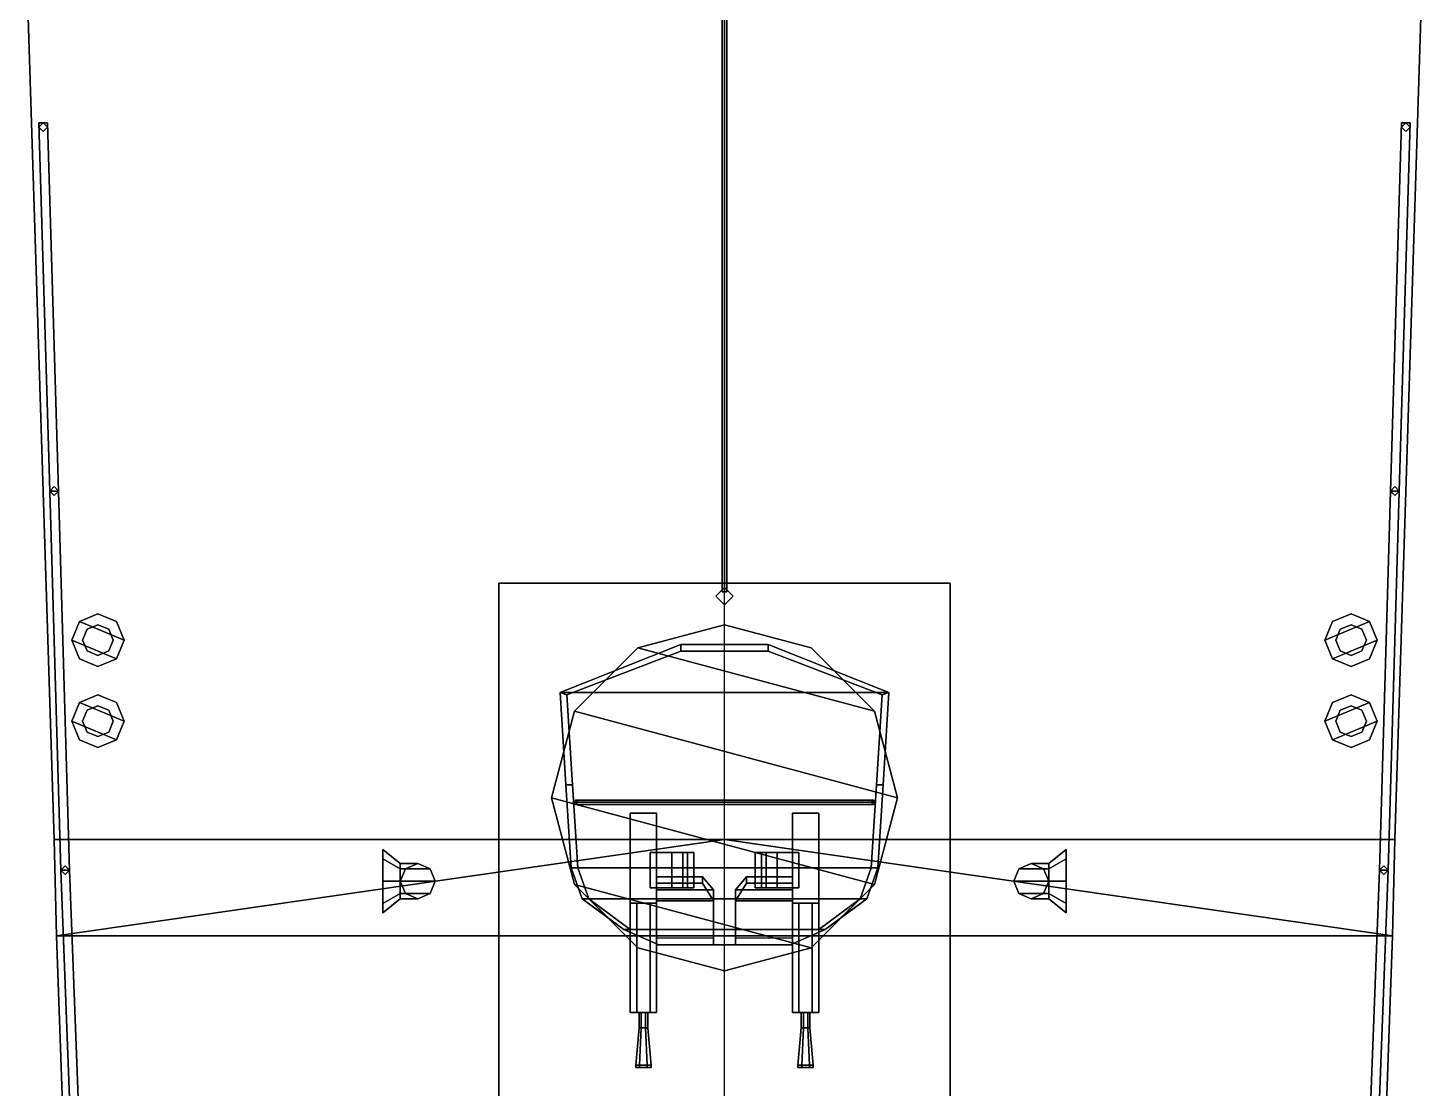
# Model space of a CAD drawing. Header units: millimetres. Extents: x -3.3 to 3.3, y -16.4 to 28.9.
# Drawn here: x -3.18 to 3.18, y -11.84 to -7.01 of the extents above; entities that cross this region are included whole.
import ezdxf

# ---------------------------------------------------------------- set-up
doc = ezdxf.new("R2010")
doc.units = ezdxf.units.MM
for name, color, linetype in [('0_2', 7, 'Continuous'), ('gun', 1, 'Continuous'), ('railings', 6, 'Continuous'), ('superstructure', 3, 'Continuous'), ('turret', 2, 'Continuous')]:
    doc.layers.add(name, color=color, linetype=linetype)

msp = doc.modelspace()

# ---------------------------------------------------------------- linework, layer by layer
for points in [[(0, 1.6, 6.94), (-0.01, 1.6, 6.93), (-0.01, -9.58, 5.18), (0, -9.58, 5.19)], [(-0.01, 1.6, 6.93), (0, 1.6, 6.92), (0, -9.58, 5.17), (-0.01, -9.58, 5.18)], [(0.01, 1.6, 6.93), (0, 1.6, 6.94), (0, -9.58, 5.19), (0.01, -9.58, 5.18)], [(0, 1.6, 6.92), (0.01, 1.6, 6.93), (0.01, -9.58, 5.18), (0, -9.58, 5.17)], [(-3.18, -6.91, 2.29), (-3.06, -10.71, 2.24), (3.06, -10.71, 2.24), (3.18, -6.91, 2.29)], [(3.06, -10.71), (0, -10.71, -1.02), (0, -6.91, -0.97), (3.18, -6.91)], [(3.06, -10.71, 2.24), (3.06, -10.71), (3.18, -6.91), (3.18, -6.91, 2.29)], [(0, -9.56, 3.35), (-0.04, -9.6, 3.35), (-0.04, -9.6, 5.3), (0, -9.56, 5.3)], [(0, -9.56, 5.3), (-0.04, -9.6, 5.3), (0, -9.64, 5.3), (0.04, -9.6, 5.3)], [(-0.04, -9.6, 3.35), (0, -9.64, 3.35), (0, -9.64, 5.3), (-0.04, -9.6, 5.3)], [(0.04, -9.6, 3.35), (0, -9.56, 3.35), (0, -9.56, 5.3), (0.04, -9.6, 5.3)], [(0, -9.64, 3.35), (0.04, -9.6, 3.35), (0.04, -9.6, 5.3), (0, -9.64, 5.3)], [(2.86, -9.68, 2.53), (2.7751, -9.7151, 2.53), (2.74, -9.8, 2.53), (2.9449, -9.7151, 2.53)], [(2.7751, -9.7151, 2.48), (2.74, -9.8, 2.48), (2.74, -9.8, 2.53), (2.7751, -9.7151, 2.53)], [(2.9449, -9.7151, 2.53), (2.74, -9.8, 2.53), (2.7751, -9.8849, 2.53), (2.98, -9.8, 2.53)], [(2.86, -9.68, 2.48), (2.7751, -9.7151, 2.48), (2.7751, -9.7151, 2.53), (2.86, -9.68, 2.53)], [(2.86, -9.73, 2.24), (2.8105, -9.7505, 2.24), (2.8105, -9.7505, 2.48), (2.86, -9.73, 2.48)], [(2.9449, -9.7151, 2.48), (2.86, -9.68, 2.48), (2.86, -9.68, 2.53), (2.9449, -9.7151, 2.53)], [(2.9095, -9.7505, 2.24), (2.86, -9.73, 2.24), (2.86, -9.73, 2.48), (2.9095, -9.7505, 2.48)], [(2.98, -9.8, 2.48), (2.9449, -9.7151, 2.48), (2.9449, -9.7151, 2.53), (2.98, -9.8, 2.53)], [(2.8105, -9.7505, 2.24), (2.79, -9.8, 2.24), (2.79, -9.8, 2.48), (2.8105, -9.7505, 2.48)], [(2.93, -9.8, 2.24), (2.9095, -9.7505, 2.24), (2.9095, -9.7505, 2.48), (2.93, -9.8, 2.48)], [(2.74, -9.8, 2.48), (2.7751, -9.8849, 2.48), (2.7751, -9.8849, 2.53), (2.74, -9.8, 2.53)], [(2.98, -9.8, 2.53), (2.7751, -9.8849, 2.53), (2.86, -9.92, 2.53), (2.9449, -9.8849, 2.53)], [(2.79, -9.8, 2.24), (2.8105, -9.8495, 2.24), (2.8105, -9.8495, 2.48), (2.79, -9.8, 2.48)], [(2.8105, -9.8495, 2.24), (2.86, -9.87, 2.24), (2.86, -9.87, 2.48), (2.8105, -9.8495, 2.48)], [(2.86, -9.87, 2.24), (2.9095, -9.8495, 2.24), (2.9095, -9.8495, 2.48), (2.86, -9.87, 2.48)], [(2.9095, -9.8495, 2.24), (2.93, -9.8, 2.24), (2.93, -9.8, 2.48), (2.9095, -9.8495, 2.48)], [(2.9449, -9.8849, 2.48), (2.98, -9.8, 2.48), (2.98, -9.8, 2.53), (2.9449, -9.8849, 2.53)], [(2.7751, -9.8849, 2.48), (2.86, -9.92, 2.48), (2.86, -9.92, 2.53), (2.7751, -9.8849, 2.53)], [(2.86, -9.92, 2.48), (2.9449, -9.8849, 2.48), (2.9449, -9.8849, 2.53), (2.86, -9.92, 2.53)], [(2.86, -10.05, 2.53), (2.7751, -10.0851, 2.53), (2.74, -10.17, 2.53), (2.9449, -10.0851, 2.53)], [(2.9449, -10.0851, 2.53), (2.74, -10.17, 2.53), (2.7751, -10.2549, 2.53), (2.98, -10.17, 2.53)], [(2.7751, -10.0851, 2.48), (2.74, -10.17, 2.48), (2.74, -10.17, 2.53), (2.7751, -10.0851, 2.53)], [(2.86, -10.05, 2.48), (2.7751, -10.0851, 2.48), (2.7751, -10.0851, 2.53), (2.86, -10.05, 2.53)], [(2.86, -10.1, 2.24), (2.8105, -10.1205, 2.24), (2.8105, -10.1205, 2.48), (2.86, -10.1, 2.48)], [(2.9449, -10.0851, 2.48), (2.86, -10.05, 2.48), (2.86, -10.05, 2.53), (2.9449, -10.0851, 2.53)], [(2.9095, -10.1205, 2.24), (2.86, -10.1, 2.24), (2.86, -10.1, 2.48), (2.9095, -10.1205, 2.48)], [(2.98, -10.17, 2.48), (2.9449, -10.0851, 2.48), (2.9449, -10.0851, 2.53), (2.98, -10.17, 2.53)], [(2.74, -10.17, 2.48), (2.7751, -10.2549, 2.48), (2.7751, -10.2549, 2.53), (2.74, -10.17, 2.53)], [(2.98, -10.17, 2.53), (2.7751, -10.2549, 2.53), (2.86, -10.29, 2.53), (2.9449, -10.2549, 2.53)], [(2.8105, -10.1205, 2.24), (2.79, -10.17, 2.24), (2.79, -10.17, 2.48), (2.8105, -10.1205, 2.48)], [(2.79, -10.17, 2.24), (2.8105, -10.2195, 2.24), (2.8105, -10.2195, 2.48), (2.79, -10.17, 2.48)], [(2.93, -10.17, 2.24), (2.9095, -10.1205, 2.24), (2.9095, -10.1205, 2.48), (2.93, -10.17, 2.48)], [(2.9095, -10.2195, 2.24), (2.93, -10.17, 2.24), (2.93, -10.17, 2.48), (2.9095, -10.2195, 2.48)], [(2.9449, -10.2549, 2.48), (2.98, -10.17, 2.48), (2.98, -10.17, 2.53), (2.9449, -10.2549, 2.53)], [(2.8105, -10.2195, 2.24), (2.86, -10.24, 2.24), (2.86, -10.24, 2.48), (2.8105, -10.2195, 2.48)], [(2.86, -10.24, 2.24), (2.9095, -10.2195, 2.24), (2.9095, -10.2195, 2.48), (2.86, -10.24, 2.48)], [(2.7751, -10.2549, 2.48), (2.86, -10.29, 2.48), (2.86, -10.29, 2.53), (2.7751, -10.2549, 2.53)], [(2.86, -10.29, 2.48), (2.9449, -10.2549, 2.48), (2.9449, -10.2549, 2.53), (2.86, -10.29, 2.53)], [(-3.06, -10.71, 2.24), (-3.05, -11.15, 2.24), (3.05, -11.15, 2.24), (3.06, -10.71, 2.24)], [(3.05, -11.15), (0, -10.71, -1.02), (0, -10.71, -1.02), (3.06, -10.71)], [(3.05, -11.15), (0, -11.15, -0.68), (0, -11.15, -0.68), (0, -10.71, -1.02)], [(3.05, -11.15, 2.24), (3.05, -11.15), (3.06, -10.71), (3.06, -10.71, 2.24)], [(-1.56, -10.7975, 2.6125), (-1.56, -10.755, 2.715), (-1.48, -10.82, 2.715), (-1.48, -10.8434, 2.6584)], [(-1.56, -11.0025, 2.6125), (-1.56, -10.755, 2.715), (-1.56, -10.7975, 2.6125), (-1.56, -10.9, 2.57)], [(-1.56, -11.045, 2.715), (-1.56, -10.7975, 2.8175), (-1.56, -10.755, 2.715), (-1.56, -11.0025, 2.6125)], [(-1.56, -10.755, 2.715), (-1.56, -10.7975, 2.8175), (-1.48, -10.8434, 2.7716), (-1.48, -10.82, 2.715)], [(-1.56, -10.7975, 2.8175), (-1.56, -10.9, 2.86), (-1.48, -10.9, 2.795), (-1.48, -10.8434, 2.7716)], [(-1.56, -10.9, 2.57), (-1.56, -10.7975, 2.6125), (-1.48, -10.8434, 2.6584), (-1.48, -10.9, 2.635)], [(-1.56, -11.0025, 2.8175), (-1.56, -10.9, 2.86), (-1.56, -10.7975, 2.8175), (-1.56, -11.045, 2.715)], [(1.56, -10.755, 2.715), (1.56, -10.7975, 2.6125), (1.48, -10.8434, 2.6584), (1.48, -10.82, 2.715)], [(1.56, -10.7975, 2.8175), (1.56, -10.755, 2.715), (1.48, -10.82, 2.715), (1.48, -10.8434, 2.7716)], [(1.56, -10.7975, 2.6125), (1.56, -10.9, 2.57), (1.48, -10.9, 2.635), (1.48, -10.8434, 2.6584)], [(1.56, -10.9, 2.86), (1.56, -10.7975, 2.8175), (1.48, -10.8434, 2.7716), (1.48, -10.9, 2.795)], [(1.56, -10.7975, 2.8175), (1.56, -10.9, 2.86), (1.56, -11.0025, 2.8175), (1.56, -10.755, 2.715)], [(1.56, -10.755, 2.715), (1.56, -11.0025, 2.8175), (1.56, -11.045, 2.715), (1.56, -10.7975, 2.6125)], [(1.56, -10.7975, 2.6125), (1.56, -11.045, 2.715), (1.56, -11.0025, 2.6125), (1.56, -10.9, 2.57)], [(-1.4, -10.82, 2.635), (-1.4566, -10.8434, 2.635), (-1.48, -10.8434, 2.6584), (-1.48, -10.82, 2.715)], [(-1.3434, -10.8434, 2.635), (-1.4, -10.82, 2.635), (-1.48, -10.82, 2.715), (-1.48, -10.8434, 2.7716)], [(-1.4566, -10.8434, 2.24), (-1.48, -10.9, 2.24), (-1.48, -10.9, 2.635), (-1.4566, -10.8434, 2.635)], [(-1.4566, -10.8434, 2.635), (-1.48, -10.9, 2.635), (-1.48, -10.9, 2.635), (-1.48, -10.8434, 2.6584)], [(-1.32, -10.9, 2.635), (-1.3434, -10.8434, 2.635), (-1.48, -10.8434, 2.7716), (-1.48, -10.9, 2.795)], [(-1.4, -10.82, 2.24), (-1.4566, -10.8434, 2.24), (-1.4566, -10.8434, 2.635), (-1.4, -10.82, 2.635)], [(-1.3434, -10.8434, 2.24), (-1.4, -10.82, 2.24), (-1.4, -10.82, 2.635), (-1.3434, -10.8434, 2.635)], [(-1.32, -10.9, 2.24), (-1.3434, -10.8434, 2.24), (-1.3434, -10.8434, 2.635), (-1.32, -10.9, 2.635)], [(1.3434, -10.8434, 2.635), (1.32, -10.9, 2.635), (1.48, -10.9, 2.795), (1.48, -10.8434, 2.7716)], [(1.3434, -10.8434, 2.24), (1.32, -10.9, 2.24), (1.32, -10.9, 2.635), (1.3434, -10.8434, 2.635)], [(1.4, -10.82, 2.635), (1.3434, -10.8434, 2.635), (1.48, -10.8434, 2.7716), (1.48, -10.82, 2.715)], [(1.4, -10.82, 2.24), (1.3434, -10.8434, 2.24), (1.3434, -10.8434, 2.635), (1.4, -10.82, 2.635)], [(1.4566, -10.8434, 2.635), (1.4, -10.82, 2.635), (1.48, -10.82, 2.715), (1.48, -10.8434, 2.6584)], [(1.4566, -10.8434, 2.24), (1.4, -10.82, 2.24), (1.4, -10.82, 2.635), (1.4566, -10.8434, 2.635)], [(1.48, -10.9, 2.635), (1.4566, -10.8434, 2.635), (1.48, -10.8434, 2.6584), (1.48, -10.9, 2.635)], [(1.48, -10.9, 2.24), (1.4566, -10.8434, 2.24), (1.4566, -10.8434, 2.635), (1.48, -10.9, 2.635)], [(-1.56, -10.9, 2.86), (-1.56, -11.0025, 2.8175), (-1.48, -10.9566, 2.7716), (-1.48, -10.9, 2.795)], [(-1.56, -11.0025, 2.6125), (-1.56, -10.9, 2.57), (-1.48, -10.9, 2.635), (-1.48, -10.9566, 2.6584)], [(-1.48, -10.9, 2.24), (-1.4566, -10.9566, 2.24), (-1.4566, -10.9566, 2.635), (-1.48, -10.9, 2.635)], [(-1.48, -10.9, 2.635), (-1.4566, -10.9566, 2.635), (-1.48, -10.9566, 2.6584), (-1.48, -10.9, 2.635)], [(-1.3434, -10.9566, 2.635), (-1.32, -10.9, 2.635), (-1.48, -10.9, 2.795), (-1.48, -10.9566, 2.7716)], [(-1.3434, -10.9566, 2.24), (-1.32, -10.9, 2.24), (-1.32, -10.9, 2.635), (-1.3434, -10.9566, 2.635)], [(1.32, -10.9, 2.635), (1.3434, -10.9566, 2.635), (1.48, -10.9566, 2.7716), (1.48, -10.9, 2.795)], [(1.32, -10.9, 2.24), (1.3434, -10.9566, 2.24), (1.3434, -10.9566, 2.635), (1.32, -10.9, 2.635)], [(1.4566, -10.9566, 2.635), (1.48, -10.9, 2.635), (1.48, -10.9, 2.635), (1.48, -10.9566, 2.6584)], [(1.4566, -10.9566, 2.24), (1.48, -10.9, 2.24), (1.48, -10.9, 2.635), (1.4566, -10.9566, 2.635)], [(1.56, -10.9, 2.57), (1.56, -11.0025, 2.6125), (1.48, -10.9566, 2.6584), (1.48, -10.9, 2.635)], [(1.56, -11.0025, 2.8175), (1.56, -10.9, 2.86), (1.48, -10.9, 2.795), (1.48, -10.9566, 2.7716)], [(-1.56, -11.0025, 2.8175), (-1.56, -11.045, 2.715), (-1.48, -10.98, 2.715), (-1.48, -10.9566, 2.7716)], [(-1.56, -11.045, 2.715), (-1.56, -11.0025, 2.6125), (-1.48, -10.9566, 2.6584), (-1.48, -10.98, 2.715)], [(-1.4566, -10.9566, 2.635), (-1.4, -10.98, 2.635), (-1.48, -10.98, 2.715), (-1.48, -10.9566, 2.6584)], [(-1.4, -10.98, 2.635), (-1.3434, -10.9566, 2.635), (-1.48, -10.9566, 2.7716), (-1.48, -10.98, 2.715)], [(-1.4566, -10.9566, 2.24), (-1.4, -10.98, 2.24), (-1.4, -10.98, 2.635), (-1.4566, -10.9566, 2.635)], [(-1.4, -10.98, 2.24), (-1.3434, -10.9566, 2.24), (-1.3434, -10.9566, 2.635), (-1.4, -10.98, 2.635)], [(1.3434, -10.9566, 2.635), (1.4, -10.98, 2.635), (1.48, -10.98, 2.715), (1.48, -10.9566, 2.7716)], [(1.3434, -10.9566, 2.24), (1.4, -10.98, 2.24), (1.4, -10.98, 2.635), (1.3434, -10.9566, 2.635)], [(1.4, -10.98, 2.635), (1.4566, -10.9566, 2.635), (1.48, -10.9566, 2.6584), (1.48, -10.98, 2.715)], [(1.4, -10.98, 2.24), (1.4566, -10.9566, 2.24), (1.4566, -10.9566, 2.635), (1.4, -10.98, 2.635)], [(1.56, -11.045, 2.715), (1.56, -11.0025, 2.8175), (1.48, -10.9566, 2.7716), (1.48, -10.98, 2.715)], [(1.56, -11.0025, 2.6125), (1.56, -11.045, 2.715), (1.48, -10.98, 2.715), (1.48, -10.9566, 2.6584)], [(-3.05, -11.15, 2.24), (-3.01, -12.26, 2.24), (3.01, -12.26, 2.24), (3.05, -11.15, 2.24)], [(3.01, -12.26), (0, -12.26, -0.55), (0, -11.15, -0.68), (3.05, -11.15)], [(3.01, -12.26, 2.24), (3.01, -12.26), (3.05, -11.15), (3.05, -11.15, 2.24)]]:
    msp.add_3dface(points)
at = {"layer": '0_2'}
for points in [[(-3.06, -10.71), (0, -10.71, -1.02), (0, -6.91, -0.97), (-3.18, -6.91)], [(-3.06, -10.71, 2.24), (-3.06, -10.71), (-3.18, -6.91), (-3.18, -6.91, 2.29)], [(-2.9449, -9.7151, 2.53), (-2.74, -9.8, 2.53), (-2.7751, -9.8849, 2.53), (-2.98, -9.8, 2.53)], [(-2.98, -9.8, 2.48), (-2.9449, -9.7151, 2.48), (-2.9449, -9.7151, 2.53), (-2.98, -9.8, 2.53)], [(-2.86, -9.68, 2.53), (-2.7751, -9.7151, 2.53), (-2.74, -9.8, 2.53), (-2.9449, -9.7151, 2.53)], [(-2.9449, -9.7151, 2.48), (-2.86, -9.68, 2.48), (-2.86, -9.68, 2.53), (-2.9449, -9.7151, 2.53)], [(-2.9095, -9.7505, 2.24), (-2.86, -9.73, 2.24), (-2.86, -9.73, 2.48), (-2.9095, -9.7505, 2.48)], [(-2.86, -9.68, 2.48), (-2.7751, -9.7151, 2.48), (-2.7751, -9.7151, 2.53), (-2.86, -9.68, 2.53)], [(-2.86, -9.73, 2.24), (-2.8105, -9.7505, 2.24), (-2.8105, -9.7505, 2.48), (-2.86, -9.73, 2.48)], [(-2.7751, -9.7151, 2.48), (-2.74, -9.8, 2.48), (-2.74, -9.8, 2.53), (-2.7751, -9.7151, 2.53)], [(-2.93, -9.8, 2.24), (-2.9095, -9.7505, 2.24), (-2.9095, -9.7505, 2.48), (-2.93, -9.8, 2.48)], [(-2.8105, -9.7505, 2.24), (-2.79, -9.8, 2.24), (-2.79, -9.8, 2.48), (-2.8105, -9.7505, 2.48)], [(-2.9449, -9.8849, 2.48), (-2.98, -9.8, 2.48), (-2.98, -9.8, 2.53), (-2.9449, -9.8849, 2.53)], [(-2.98, -9.8, 2.53), (-2.7751, -9.8849, 2.53), (-2.86, -9.92, 2.53), (-2.9449, -9.8849, 2.53)], [(-2.9095, -9.8495, 2.24), (-2.93, -9.8, 2.24), (-2.93, -9.8, 2.48), (-2.9095, -9.8495, 2.48)], [(-2.86, -9.87, 2.24), (-2.9095, -9.8495, 2.24), (-2.9095, -9.8495, 2.48), (-2.86, -9.87, 2.48)], [(-2.8105, -9.8495, 2.24), (-2.86, -9.87, 2.24), (-2.86, -9.87, 2.48), (-2.8105, -9.8495, 2.48)], [(-2.79, -9.8, 2.24), (-2.8105, -9.8495, 2.24), (-2.8105, -9.8495, 2.48), (-2.79, -9.8, 2.48)], [(-2.74, -9.8, 2.48), (-2.7751, -9.8849, 2.48), (-2.7751, -9.8849, 2.53), (-2.74, -9.8, 2.53)], [(-2.86, -9.92, 2.48), (-2.9449, -9.8849, 2.48), (-2.9449, -9.8849, 2.53), (-2.86, -9.92, 2.53)], [(-2.7751, -9.8849, 2.48), (-2.86, -9.92, 2.48), (-2.86, -9.92, 2.53), (-2.7751, -9.8849, 2.53)], [(-2.9449, -10.0851, 2.53), (-2.74, -10.17, 2.53), (-2.7751, -10.2549, 2.53), (-2.98, -10.17, 2.53)], [(-2.98, -10.17, 2.48), (-2.9449, -10.0851, 2.48), (-2.9449, -10.0851, 2.53), (-2.98, -10.17, 2.53)], [(-2.86, -10.05, 2.53), (-2.7751, -10.0851, 2.53), (-2.74, -10.17, 2.53), (-2.9449, -10.0851, 2.53)], [(-2.9449, -10.0851, 2.48), (-2.86, -10.05, 2.48), (-2.86, -10.05, 2.53), (-2.9449, -10.0851, 2.53)], [(-2.9095, -10.1205, 2.24), (-2.86, -10.1, 2.24), (-2.86, -10.1, 2.48), (-2.9095, -10.1205, 2.48)], [(-2.86, -10.05, 2.48), (-2.7751, -10.0851, 2.48), (-2.7751, -10.0851, 2.53), (-2.86, -10.05, 2.53)], [(-2.86, -10.1, 2.24), (-2.8105, -10.1205, 2.24), (-2.8105, -10.1205, 2.48), (-2.86, -10.1, 2.48)], [(-2.7751, -10.0851, 2.48), (-2.74, -10.17, 2.48), (-2.74, -10.17, 2.53), (-2.7751, -10.0851, 2.53)], [(-2.98, -10.17, 2.53), (-2.7751, -10.2549, 2.53), (-2.86, -10.29, 2.53), (-2.9449, -10.2549, 2.53)], [(-2.9449, -10.2549, 2.48), (-2.98, -10.17, 2.48), (-2.98, -10.17, 2.53), (-2.9449, -10.2549, 2.53)], [(-2.93, -10.17, 2.24), (-2.9095, -10.1205, 2.24), (-2.9095, -10.1205, 2.48), (-2.93, -10.17, 2.48)], [(-2.9095, -10.2195, 2.24), (-2.93, -10.17, 2.24), (-2.93, -10.17, 2.48), (-2.9095, -10.2195, 2.48)], [(-2.8105, -10.1205, 2.24), (-2.79, -10.17, 2.24), (-2.79, -10.17, 2.48), (-2.8105, -10.1205, 2.48)], [(-2.79, -10.17, 2.24), (-2.8105, -10.2195, 2.24), (-2.8105, -10.2195, 2.48), (-2.79, -10.17, 2.48)], [(-2.74, -10.17, 2.48), (-2.7751, -10.2549, 2.48), (-2.7751, -10.2549, 2.53), (-2.74, -10.17, 2.53)], [(-2.86, -10.24, 2.24), (-2.9095, -10.2195, 2.24), (-2.9095, -10.2195, 2.48), (-2.86, -10.24, 2.48)], [(-2.8105, -10.2195, 2.24), (-2.86, -10.24, 2.24), (-2.86, -10.24, 2.48), (-2.8105, -10.2195, 2.48)], [(-2.86, -10.29, 2.48), (-2.9449, -10.2549, 2.48), (-2.9449, -10.2549, 2.53), (-2.86, -10.29, 2.53)], [(-2.7751, -10.2549, 2.48), (-2.86, -10.29, 2.48), (-2.86, -10.29, 2.53), (-2.7751, -10.2549, 2.53)], [(-3.05, -11.15), (0, -10.71, -1.02), (0, -10.71, -1.02), (-3.06, -10.71)], [(-3.05, -11.15, 2.24), (-3.05, -11.15), (-3.06, -10.71), (-3.06, -10.71, 2.24)], [(-3.05, -11.15), (0, -11.15, -0.68), (0, -11.15, -0.68), (0, -10.71, -1.02)], [(-3.01, -12.26), (0, -12.26, -0.55), (0, -11.15, -0.68), (-3.05, -11.15)], [(-3.01, -12.26, 2.24), (-3.01, -12.26), (-3.05, -11.15), (-3.05, -11.15, 2.24)]]:
    msp.add_3dface(points, dxfattribs=at)
at = {"layer": 'gun'}
for points in [[(-0.31, -10.59, 3.85), (-0.31, -10.59, 3.71), (-0.43, -10.59, 3.71), (-0.43, -10.59, 3.85)], [(-0.43, -10.59, 3.85), (-0.43, -10.59, 3.71), (-0.43, -11, 3.71), (-0.43, -11, 3.85)], [(-0.43, -11, 3.71), (-0.43, -10.59, 3.71), (-0.31, -10.59, 3.71), (-0.31, -11, 3.71)], [(-0.31, -11, 3.85), (-0.31, -10.59, 3.85), (-0.43, -10.59, 3.85), (-0.43, -11, 3.85)], [(-0.31, -11, 3.71), (-0.31, -10.59, 3.71), (-0.31, -10.59, 3.85), (-0.31, -11, 3.85)], [(0.31, -10.59, 3.85), (0.31, -10.59, 3.71), (0.31, -11, 3.71), (0.31, -11, 3.85)], [(0.43, -10.59, 3.85), (0.43, -10.59, 3.71), (0.31, -10.59, 3.71), (0.31, -10.59, 3.85)], [(0.31, -11, 3.71), (0.31, -10.59, 3.71), (0.43, -10.59, 3.71), (0.43, -11, 3.71)], [(0.43, -11, 3.85), (0.43, -10.59, 3.85), (0.31, -10.59, 3.85), (0.31, -11, 3.85)], [(0.43, -11, 3.71), (0.43, -10.59, 3.71), (0.43, -10.59, 3.85), (0.43, -11, 3.85)], [(-0.3107, -10.77, 3.9107), (-0.34, -10.77, 3.84), (-0.34, -10.93, 3.84), (-0.3107, -10.93, 3.9107)], [(-0.34, -10.77, 3.84), (-0.3107, -10.77, 3.7693), (-0.3107, -10.93, 3.7693), (-0.34, -10.93, 3.84)], [(-0.1693, -10.77, 3.9107), (-0.34, -10.77, 3.84), (-0.3107, -10.77, 3.9107), (-0.24, -10.77, 3.94)], [(-0.14, -10.77, 3.84), (-0.3107, -10.77, 3.7693), (-0.34, -10.77, 3.84), (-0.1693, -10.77, 3.9107)], [(-0.24, -10.77, 3.94), (-0.3107, -10.77, 3.9107), (-0.3107, -10.93, 3.9107), (-0.24, -10.93, 3.94)], [(-0.3107, -10.77, 3.7693), (-0.24, -10.77, 3.74), (-0.24, -10.93, 3.74), (-0.3107, -10.93, 3.7693)], [(-0.1693, -10.77, 3.7693), (-0.24, -10.77, 3.74), (-0.3107, -10.77, 3.7693), (-0.14, -10.77, 3.84)], [(-0.1693, -10.77, 3.7693), (-0.19, -10.77, 3.57), (-0.31, -10.77, 3.57), (-0.31, -10.77, 3.77)], [(-0.19, -10.77, 3.57), (-0.19, -10.93, 3.57), (-0.31, -10.93, 3.57), (-0.31, -10.77, 3.57)], [(-0.31, -10.77, 3.57), (-0.31, -10.93, 3.57), (-0.31, -10.93, 3.71), (-0.31, -10.77, 3.71)], [(-0.1693, -10.77, 3.9107), (-0.24, -10.77, 3.94), (-0.24, -10.93, 3.94), (-0.1693, -10.93, 3.9107)], [(-0.24, -10.77, 3.74), (-0.1693, -10.77, 3.7693), (-0.1693, -10.93, 3.7693), (-0.24, -10.93, 3.74)], [(-0.1693, -10.93, 3.7693), (-0.19, -10.93, 3.57), (-0.19, -10.77, 3.57), (-0.1693, -10.77, 3.7693)], [(-0.14, -10.77, 3.84), (-0.1693, -10.77, 3.9107), (-0.1693, -10.93, 3.9107), (-0.14, -10.93, 3.84)], [(-0.1693, -10.77, 3.7693), (-0.14, -10.77, 3.84), (-0.14, -10.93, 3.84), (-0.1693, -10.93, 3.7693)], [(0.14, -10.77, 3.84), (0.3107, -10.77, 3.7693), (0.24, -10.77, 3.74), (0.1693, -10.77, 3.7693)], [(0.1693, -10.77, 3.9107), (0.34, -10.77, 3.84), (0.3107, -10.77, 3.7693), (0.14, -10.77, 3.84)], [(0.1693, -10.93, 3.7693), (0.14, -10.93, 3.84), (0.14, -10.77, 3.84), (0.1693, -10.77, 3.7693)], [(0.14, -10.93, 3.84), (0.1693, -10.93, 3.9107), (0.1693, -10.77, 3.9107), (0.14, -10.77, 3.84)], [(0.31, -10.77, 3.77), (0.31, -10.77, 3.57), (0.19, -10.77, 3.57), (0.1693, -10.77, 3.7693)], [(0.1693, -10.77, 3.7693), (0.19, -10.77, 3.57), (0.19, -10.93, 3.57), (0.1693, -10.93, 3.7693)], [(0.24, -10.77, 3.94), (0.3107, -10.77, 3.9107), (0.34, -10.77, 3.84), (0.1693, -10.77, 3.9107)], [(0.24, -10.93, 3.74), (0.1693, -10.93, 3.7693), (0.1693, -10.77, 3.7693), (0.24, -10.77, 3.74)], [(0.1693, -10.93, 3.9107), (0.24, -10.93, 3.94), (0.24, -10.77, 3.94), (0.1693, -10.77, 3.9107)], [(0.19, -10.93, 3.57), (0.19, -10.77, 3.57), (0.31, -10.77, 3.57), (0.31, -10.93, 3.57)], [(0.3107, -10.93, 3.7693), (0.24, -10.93, 3.74), (0.24, -10.77, 3.74), (0.3107, -10.77, 3.7693)], [(0.24, -10.93, 3.94), (0.3107, -10.93, 3.9107), (0.3107, -10.77, 3.9107), (0.24, -10.77, 3.94)], [(0.31, -10.93, 3.57), (0.31, -10.77, 3.57), (0.31, -10.77, 3.71), (0.31, -10.93, 3.71)], [(0.34, -10.93, 3.84), (0.3107, -10.93, 3.7693), (0.3107, -10.77, 3.7693), (0.34, -10.77, 3.84)], [(0.3107, -10.93, 3.9107), (0.34, -10.93, 3.84), (0.34, -10.77, 3.84), (0.3107, -10.77, 3.9107)], [(-0.24, -10.93, 3.94), (-0.3107, -10.93, 3.9107), (-0.34, -10.93, 3.84), (-0.1693, -10.93, 3.9107)], [(-0.1693, -10.93, 3.9107), (-0.34, -10.93, 3.84), (-0.3107, -10.93, 3.7693), (-0.14, -10.93, 3.84)], [(-0.14, -10.93, 3.84), (-0.3107, -10.93, 3.7693), (-0.24, -10.93, 3.74), (-0.1693, -10.93, 3.7693)], [(-0.31, -10.93, 3.77), (-0.31, -10.93, 3.57), (-0.19, -10.93, 3.57), (-0.1693, -10.93, 3.7693)], [(0.1693, -10.93, 3.7693), (0.24, -10.93, 3.74), (0.3107, -10.93, 3.7693), (0.14, -10.93, 3.84)], [(0.14, -10.93, 3.84), (0.3107, -10.93, 3.7693), (0.34, -10.93, 3.84), (0.1693, -10.93, 3.9107)], [(0.1693, -10.93, 3.7693), (0.19, -10.93, 3.57), (0.31, -10.93, 3.57), (0.31, -10.93, 3.77)], [(0.1693, -10.93, 3.9107), (0.34, -10.93, 3.84), (0.3107, -10.93, 3.9107), (0.24, -10.93, 3.94)], [(-0.43, -11, 3.85), (-0.43, -11, 3.71), (-0.31, -11, 3.71), (-0.31, -11, 3.85)], [(-0.4, -11.5, 3.738), (-0.43, -11.5, 3.79), (-0.43, -11, 3.79), (-0.4, -11, 3.738)], [(-0.43, -11.5, 3.79), (-0.4, -11.5, 3.842), (-0.4, -11, 3.842), (-0.43, -11, 3.79)], [(-0.34, -11.5, 3.738), (-0.4, -11.5, 3.738), (-0.4, -11, 3.738), (-0.34, -11, 3.738)], [(-0.4, -11.5, 3.842), (-0.34, -11.5, 3.842), (-0.34, -11, 3.842), (-0.4, -11, 3.842)], [(-0.31, -11.5, 3.79), (-0.34, -11.5, 3.738), (-0.34, -11, 3.738), (-0.31, -11, 3.79)], [(-0.34, -11.5, 3.842), (-0.31, -11.5, 3.79), (-0.31, -11, 3.79), (-0.34, -11, 3.842)], [(0.34, -11.5, 3.738), (0.31, -11.5, 3.79), (0.31, -11, 3.79), (0.34, -11, 3.738)], [(0.31, -11, 3.85), (0.31, -11, 3.71), (0.43, -11, 3.71), (0.43, -11, 3.85)], [(0.31, -11.5, 3.79), (0.34, -11.5, 3.842), (0.34, -11, 3.842), (0.31, -11, 3.79)], [(0.4, -11.5, 3.738), (0.34, -11.5, 3.738), (0.34, -11, 3.738), (0.4, -11, 3.738)], [(0.34, -11.5, 3.842), (0.4, -11.5, 3.842), (0.4, -11, 3.842), (0.34, -11, 3.842)], [(0.43, -11.5, 3.79), (0.4, -11.5, 3.738), (0.4, -11, 3.738), (0.43, -11, 3.79)], [(0.4, -11.5, 3.842), (0.43, -11.5, 3.79), (0.43, -11, 3.79), (0.4, -11, 3.842)], [(-0.4, -11.5, 3.738), (-0.34, -11.5, 3.738), (-0.31, -11.5, 3.79), (-0.43, -11.5, 3.79)], [(-0.43, -11.5, 3.79), (-0.31, -11.5, 3.79), (-0.34, -11.5, 3.842), (-0.4, -11.5, 3.842)], [(-0.39, -11.57, 3.76), (-0.38, -11.57, 3.7773), (-0.38, -11.5, 3.7773), (-0.39, -11.5, 3.76)], [(-0.38, -11.57, 3.7427), (-0.39, -11.57, 3.76), (-0.39, -11.5, 3.76), (-0.38, -11.5, 3.7427)], [(-0.38, -11.57, 3.7773), (-0.36, -11.57, 3.7773), (-0.36, -11.5, 3.7773), (-0.38, -11.5, 3.7773)], [(-0.36, -11.57, 3.7427), (-0.38, -11.57, 3.7427), (-0.38, -11.5, 3.7427), (-0.36, -11.5, 3.7427)], [(-0.36, -11.57, 3.7773), (-0.35, -11.57, 3.76), (-0.35, -11.5, 3.76), (-0.36, -11.5, 3.7773)], [(-0.35, -11.57, 3.76), (-0.36, -11.57, 3.7427), (-0.36, -11.5, 3.7427), (-0.35, -11.5, 3.76)], [(0.34, -11.5, 3.738), (0.4, -11.5, 3.738), (0.43, -11.5, 3.79), (0.31, -11.5, 3.79)], [(0.31, -11.5, 3.79), (0.43, -11.5, 3.79), (0.4, -11.5, 3.842), (0.34, -11.5, 3.842)], [(0.36, -11.57, 3.7427), (0.35, -11.57, 3.76), (0.35, -11.5, 3.76), (0.36, -11.5, 3.7427)], [(0.35, -11.57, 3.76), (0.36, -11.57, 3.7773), (0.36, -11.5, 3.7773), (0.35, -11.5, 3.76)], [(0.38, -11.57, 3.7427), (0.36, -11.57, 3.7427), (0.36, -11.5, 3.7427), (0.38, -11.5, 3.7427)], [(0.36, -11.57, 3.7773), (0.38, -11.57, 3.7773), (0.38, -11.5, 3.7773), (0.36, -11.5, 3.7773)], [(0.39, -11.57, 3.76), (0.38, -11.57, 3.7427), (0.38, -11.5, 3.7427), (0.39, -11.5, 3.76)], [(0.38, -11.57, 3.7773), (0.39, -11.57, 3.76), (0.39, -11.5, 3.76), (0.38, -11.5, 3.7773)], [(-0.3875, -11.74, 3.7297), (-0.405, -11.74, 3.76), (-0.39, -11.57, 3.76), (-0.38, -11.57, 3.7427)], [(-0.405, -11.74, 3.76), (-0.3875, -11.74, 3.7903), (-0.38, -11.57, 3.7773), (-0.39, -11.57, 3.76)], [(-0.3525, -11.74, 3.7297), (-0.3875, -11.74, 3.7297), (-0.38, -11.57, 3.7427), (-0.36, -11.57, 3.7427)], [(-0.3875, -11.74, 3.7903), (-0.3525, -11.74, 3.7903), (-0.36, -11.57, 3.7773), (-0.38, -11.57, 3.7773)], [(-0.335, -11.74, 3.76), (-0.3525, -11.74, 3.7297), (-0.36, -11.57, 3.7427), (-0.35, -11.57, 3.76)], [(-0.3525, -11.74, 3.7903), (-0.335, -11.74, 3.76), (-0.35, -11.57, 3.76), (-0.36, -11.57, 3.7773)], [(0.3525, -11.74, 3.7297), (0.335, -11.74, 3.76), (0.35, -11.57, 3.76), (0.36, -11.57, 3.7427)], [(0.335, -11.74, 3.76), (0.3525, -11.74, 3.7903), (0.36, -11.57, 3.7773), (0.35, -11.57, 3.76)], [(0.3875, -11.74, 3.7297), (0.3525, -11.74, 3.7297), (0.36, -11.57, 3.7427), (0.38, -11.57, 3.7427)], [(0.3525, -11.74, 3.7903), (0.3875, -11.74, 3.7903), (0.38, -11.57, 3.7773), (0.36, -11.57, 3.7773)], [(0.405, -11.74, 3.76), (0.3875, -11.74, 3.7297), (0.38, -11.57, 3.7427), (0.39, -11.57, 3.76)], [(0.3875, -11.74, 3.7903), (0.405, -11.74, 3.76), (0.39, -11.57, 3.76), (0.38, -11.57, 3.7773)], [(-0.3875, -11.75, 3.7297), (-0.405, -11.75, 3.76), (-0.405, -11.74, 3.76), (-0.3875, -11.74, 3.7297)], [(-0.405, -11.75, 3.76), (-0.3875, -11.75, 3.7903), (-0.3875, -11.74, 3.7903), (-0.405, -11.74, 3.76)], [(-0.3875, -11.75, 3.7297), (-0.3525, -11.75, 3.7297), (-0.335, -11.75, 3.76), (-0.405, -11.75, 3.76)], [(-0.405, -11.75, 3.76), (-0.335, -11.75, 3.76), (-0.3525, -11.75, 3.7903), (-0.3875, -11.75, 3.7903)], [(-0.3525, -11.75, 3.7297), (-0.3875, -11.75, 3.7297), (-0.3875, -11.74, 3.7297), (-0.3525, -11.74, 3.7297)], [(-0.3875, -11.75, 3.7903), (-0.3525, -11.75, 3.7903), (-0.3525, -11.74, 3.7903), (-0.3875, -11.74, 3.7903)], [(-0.335, -11.75, 3.76), (-0.3525, -11.75, 3.7297), (-0.3525, -11.74, 3.7297), (-0.335, -11.74, 3.76)], [(-0.3525, -11.75, 3.7903), (-0.335, -11.75, 3.76), (-0.335, -11.74, 3.76), (-0.3525, -11.74, 3.7903)], [(0.3525, -11.75, 3.7297), (0.335, -11.75, 3.76), (0.335, -11.74, 3.76), (0.3525, -11.74, 3.7297)], [(0.335, -11.75, 3.76), (0.3525, -11.75, 3.7903), (0.3525, -11.74, 3.7903), (0.335, -11.74, 3.76)], [(0.3525, -11.75, 3.7297), (0.3875, -11.75, 3.7297), (0.405, -11.75, 3.76), (0.335, -11.75, 3.76)], [(0.335, -11.75, 3.76), (0.405, -11.75, 3.76), (0.3875, -11.75, 3.7903), (0.3525, -11.75, 3.7903)], [(0.3875, -11.75, 3.7297), (0.3525, -11.75, 3.7297), (0.3525, -11.74, 3.7297), (0.3875, -11.74, 3.7297)], [(0.3525, -11.75, 3.7903), (0.3875, -11.75, 3.7903), (0.3875, -11.74, 3.7903), (0.3525, -11.74, 3.7903)], [(0.405, -11.75, 3.76), (0.3875, -11.75, 3.7297), (0.3875, -11.74, 3.7297), (0.405, -11.74, 3.76)], [(0.3875, -11.75, 3.7903), (0.405, -11.75, 3.76), (0.405, -11.74, 3.76), (0.3875, -11.74, 3.7903)]]:
    msp.add_3dface(points, dxfattribs=at)
at = {"layer": 'railings'}
for points in [[(-3.13, -7.46, 3.18), (-3.11, -7.44, 3.18), (-3.11, -7.44, 2.28), (-3.13, -7.46, 2.28)], [(-3.09, -7.44, 3.18), (-3.04, -9.12, 3.15), (-3.08, -9.12, 3.15), (-3.13, -7.44, 3.18)], [(-3.13, -7.44, 3.18), (-3.08, -9.12, 3.15), (-3.04, -9.12, 3.15), (-3.09, -7.44, 3.18)], [(-3.11, -7.44, 3.18), (-3.09, -7.46, 3.18), (-3.09, -7.46, 2.28), (-3.11, -7.44, 2.28)], [(3.13, -7.44, 3.18), (3.08, -9.12, 3.15), (3.04, -9.12, 3.15), (3.09, -7.44, 3.18)], [(3.09, -7.44, 3.18), (3.04, -9.12, 3.15), (3.08, -9.12, 3.15), (3.13, -7.44, 3.18)], [(3.11, -7.44, 2.28), (3.09, -7.46, 2.28), (3.09, -7.46, 3.18), (3.11, -7.44, 3.18)], [(3.13, -7.46, 2.28), (3.11, -7.44, 2.28), (3.11, -7.44, 3.18), (3.13, -7.46, 3.18)], [(-3.11, -7.48, 3.18), (-3.13, -7.46, 3.18), (-3.13, -7.46, 2.28), (-3.11, -7.48, 2.28)], [(-3.09, -7.46, 3.18), (-3.11, -7.48, 3.18), (-3.11, -7.48, 2.28), (-3.09, -7.46, 2.28)], [(3.09, -7.46, 2.28), (3.11, -7.48, 2.28), (3.11, -7.48, 3.18), (3.09, -7.46, 3.18)], [(3.11, -7.48, 2.28), (3.13, -7.46, 2.28), (3.13, -7.46, 3.18), (3.11, -7.48, 3.18)], [(-3.08, -9.12, 3.15), (-3.06, -9.1, 3.15), (-3.06, -9.1, 2.25), (-3.08, -9.12, 2.25)], [(-3.06, -9.14, 3.15), (-3.08, -9.12, 3.15), (-3.08, -9.12, 2.25), (-3.06, -9.14, 2.25)], [(-3.08, -9.12, 3.15), (-3.03, -10.85, 3.14), (-2.99, -10.85, 3.14), (-3.04, -9.12, 3.15)], [(-3.04, -9.12, 3.15), (-2.99, -10.85, 3.14), (-3.03, -10.85, 3.14), (-3.08, -9.12, 3.15)], [(-3.06, -9.1, 3.15), (-3.04, -9.12, 3.15), (-3.04, -9.12, 2.25), (-3.06, -9.1, 2.25)], [(-3.04, -9.12, 3.15), (-3.06, -9.14, 3.15), (-3.06, -9.14, 2.25), (-3.04, -9.12, 2.25)], [(3.04, -9.12, 3.15), (2.99, -10.85, 3.14), (3.03, -10.85, 3.14), (3.08, -9.12, 3.15)], [(3.08, -9.12, 3.15), (3.03, -10.85, 3.14), (2.99, -10.85, 3.14), (3.04, -9.12, 3.15)], [(3.06, -9.1, 2.25), (3.04, -9.12, 2.25), (3.04, -9.12, 3.15), (3.06, -9.1, 3.15)], [(3.04, -9.12, 2.25), (3.06, -9.14, 2.25), (3.06, -9.14, 3.15), (3.04, -9.12, 3.15)], [(3.08, -9.12, 2.25), (3.06, -9.1, 2.25), (3.06, -9.1, 3.15), (3.08, -9.12, 3.15)], [(3.06, -9.14, 2.25), (3.08, -9.12, 2.25), (3.08, -9.12, 3.15), (3.06, -9.14, 3.15)], [(-3.03, -10.85, 3.14), (-3.01, -10.83, 3.14), (-3.01, -10.83, 2.24), (-3.03, -10.85, 2.24)], [(-3.01, -10.87, 3.14), (-3.03, -10.85, 3.14), (-3.03, -10.85, 2.24), (-3.01, -10.87, 2.24)], [(-2.99, -10.85, 3.14), (-2.92, -12.69, 3.14), (-2.96, -12.69, 3.14), (-3.03, -10.85, 3.14)], [(-3.03, -10.85, 3.14), (-2.96, -12.69, 3.14), (-2.92, -12.69, 3.14), (-2.99, -10.85, 3.14)], [(-3.01, -10.83, 3.14), (-2.99, -10.85, 3.14), (-2.99, -10.85, 2.24), (-3.01, -10.83, 2.24)], [(-2.99, -10.85, 3.14), (-3.01, -10.87, 3.14), (-3.01, -10.87, 2.24), (-2.99, -10.85, 2.24)], [(3.03, -10.85, 3.14), (2.96, -12.69, 3.14), (2.92, -12.69, 3.14), (2.99, -10.85, 3.14)], [(2.99, -10.85, 3.14), (2.92, -12.69, 3.14), (2.96, -12.69, 3.14), (3.03, -10.85, 3.14)], [(3.01, -10.83, 2.24), (2.99, -10.85, 2.24), (2.99, -10.85, 3.14), (3.01, -10.83, 3.14)], [(2.99, -10.85, 2.24), (3.01, -10.87, 2.24), (3.01, -10.87, 3.14), (2.99, -10.85, 3.14)], [(3.03, -10.85, 2.24), (3.01, -10.83, 2.24), (3.01, -10.83, 3.14), (3.03, -10.85, 3.14)], [(3.01, -10.87, 2.24), (3.03, -10.85, 2.24), (3.03, -10.85, 3.14), (3.01, -10.87, 3.14)]]:
    msp.add_3dface(points, dxfattribs=at)
at = {"layer": 'superstructure'}
for points in [[(-1.03, -9.54, 3.35), (-1.03, -12.26, 3.35), (1.03, -12.26, 3.35), (1.03, -9.54, 3.35)], [(-1.03, -9.54, 2.2554), (-1.03, -10.71, 2.24), (-1.03, -12.26, 3.35), (-1.03, -9.54, 3.35)], [(1.03, -9.54, 3.35), (1.03, -9.54, 2.2554), (-1.03, -9.54, 2.2554), (-1.03, -9.54, 3.35)], [(1.03, -12.26, 3.35), (1.03, -10.71, 2.24), (1.03, -9.54, 2.2554), (1.03, -9.54, 3.35)], [(-1.03, -10.71, 2.24), (-1.03, -10.71, 2.24), (-1.03, -12.26, 2.24), (-1.03, -12.26, 3.35)], [(1.03, -12.26, 2.24), (1.03, -10.71, 2.24), (1.03, -10.71, 2.24), (1.03, -12.26, 3.35)]]:
    msp.add_3dface(points, dxfattribs=at)
at = {"layer": 'turret'}
for points in [[(0.395, -9.8358, 3.51), (0, -9.73, 3.51), (-0.395, -9.8358, 3.51), (0.6842, -10.125, 3.51)], [(0, -9.73, 3.35), (-0.395, -9.8358, 3.35), (-0.395, -9.8358, 3.51), (0, -9.73, 3.51)], [(0.395, -9.8358, 3.35), (0, -9.73, 3.35), (0, -9.73, 3.51), (0.395, -9.8358, 3.51)], [(-0.2, -9.82, 4.03), (-0.2, -9.82, 3.51), (-0.75, -10.04, 3.51), (-0.75, -10.04, 4.03)], [(-0.75, -10.04, 3.51), (-0.2, -9.82, 3.51), (0.2, -9.82, 3.51), (0.75, -10.04, 3.51)], [(-0.72, -10.05, 4.03), (-0.2, -9.85, 4.03), (-0.2, -9.82, 4.03), (-0.75, -10.04, 4.03)], [(-0.72, -10.05, 3.51), (-0.2, -9.85, 3.51), (-0.2, -9.85, 4.03), (-0.72, -10.05, 4.03)], [(0.6842, -10.125, 3.51), (-0.395, -9.8358, 3.51), (-0.6842, -10.125, 3.51), (0.79, -10.52, 3.51)], [(-0.395, -9.8358, 3.35), (-0.6842, -10.125, 3.35), (-0.6842, -10.125, 3.51), (-0.395, -9.8358, 3.51)], [(0.2, -9.82, 4.03), (0.2, -9.82, 3.51), (-0.2, -9.82, 3.51), (-0.2, -9.82, 4.03)], [(-0.2, -9.85, 4.03), (0.2, -9.85, 4.03), (0.2, -9.82, 4.03), (-0.2, -9.82, 4.03)], [(-0.2, -9.85, 3.51), (0.2, -9.85, 3.51), (0.2, -9.85, 4.03), (-0.2, -9.85, 4.03)], [(0.75, -10.04, 3.51), (0.2, -9.82, 3.51), (0.2, -9.82, 4.03), (0.75, -10.04, 4.03)], [(0.75, -10.04, 4.03), (0.2, -9.82, 4.03), (0.2, -9.85, 4.03), (0.72, -10.05, 4.03)], [(0.2, -9.85, 3.51), (0.72, -10.05, 3.51), (0.72, -10.05, 4.03), (0.2, -9.85, 4.03)], [(0.6842, -10.125, 3.35), (0.395, -9.8358, 3.35), (0.395, -9.8358, 3.51), (0.6842, -10.125, 3.51)], [(-0.75, -10.04, 4.03), (-0.75, -10.04, 3.51), (-0.7238, -10.46, 3.51), (-0.7238, -10.46, 4.03)], [(-0.7, -10.84, 3.51), (-0.75, -10.04, 3.51), (0.75, -10.04, 3.51), (0.7, -10.84, 3.51)], [(-0.6941, -10.46, 4.03), (-0.72, -10.05, 4.03), (-0.75, -10.04, 4.03), (-0.7238, -10.46, 4.03)], [(0.7237, -10.46, 4.03), (0.75, -10.04, 4.03), (0.72, -10.05, 4.03), (0.6941, -10.46, 4.03)], [(0.7237, -10.46, 3.51), (0.75, -10.04, 3.51), (0.75, -10.04, 4.03), (0.7237, -10.46, 4.03)], [(-0.6941, -10.46, 3.51), (-0.72, -10.05, 3.51), (-0.72, -10.05, 4.03), (-0.6941, -10.46, 4.03)], [(0.72, -10.05, 4.03), (0.72, -10.05, 3.51), (0.6941, -10.46, 3.51), (0.6941, -10.46, 4.03)], [(0.79, -10.52, 3.51), (-0.6842, -10.125, 3.51), (-0.79, -10.52, 3.51), (0.6842, -10.915, 3.51)], [(-0.6842, -10.125, 3.35), (-0.79, -10.52, 3.35), (-0.79, -10.52, 3.51), (-0.6842, -10.125, 3.51)], [(0.79, -10.52, 3.35), (0.6842, -10.125, 3.35), (0.6842, -10.125, 3.51), (0.79, -10.52, 3.51)], [(-0.7238, -10.46, 4.03), (-0.7238, -10.46, 3.51), (-0.7, -10.84, 3.51), (-0.7, -10.84, 3.95)], [(-0.67, -10.84, 3.95), (-0.6941, -10.46, 4.03), (-0.7238, -10.46, 4.03), (-0.7, -10.84, 3.95)], [(-0.67, -10.84, 3.51), (-0.6941, -10.46, 3.51), (-0.6941, -10.46, 4.03), (-0.67, -10.84, 3.95)], [(0.6941, -10.46, 4.03), (0.6941, -10.46, 3.51), (0.67, -10.84, 3.51), (0.67, -10.84, 3.95)], [(0.7, -10.84, 3.95), (0.7237, -10.46, 4.03), (0.6941, -10.46, 4.03), (0.67, -10.84, 3.95)], [(0.7, -10.84, 3.51), (0.7237, -10.46, 3.51), (0.7237, -10.46, 4.03), (0.7, -10.84, 3.95)], [(0.6842, -10.915, 3.51), (-0.79, -10.52, 3.51), (-0.6842, -10.915, 3.51), (0.395, -11.2042, 3.51)], [(-0.79, -10.52, 3.35), (-0.6842, -10.915, 3.35), (-0.6842, -10.915, 3.51), (-0.79, -10.52, 3.51)], [(-0.68, -10.53, 3.77), (-0.69, -10.54, 3.77), (-0.69, -10.54, 4.08), (-0.68, -10.53, 4.07)], [(0.69, -10.54, 4.08), (0.68, -10.53, 4.07), (-0.68, -10.53, 4.07), (-0.69, -10.54, 4.08)], [(-0.69, -10.54, 3.77), (-0.68, -10.55, 3.77), (-0.68, -10.55, 4.07), (-0.69, -10.54, 4.08)], [(0.68, -10.55, 4.07), (0.69, -10.54, 4.08), (-0.69, -10.54, 4.08), (-0.68, -10.55, 4.07)], [(-0.67, -10.54, 3.77), (-0.68, -10.53, 3.77), (-0.68, -10.53, 4.07), (-0.67, -10.54, 4.06)], [(0.68, -10.53, 4.07), (0.67, -10.54, 4.06), (-0.67, -10.54, 4.06), (-0.68, -10.53, 4.07)], [(-0.68, -10.55, 3.77), (-0.67, -10.54, 3.77), (-0.67, -10.54, 4.06), (-0.68, -10.55, 4.07)], [(0.67, -10.54, 4.06), (0.68, -10.55, 4.07), (-0.68, -10.55, 4.07), (-0.67, -10.54, 4.06)], [(0.68, -10.53, 3.77), (0.67, -10.54, 3.77), (0.67, -10.54, 4.06), (0.68, -10.53, 4.07)], [(0.67, -10.54, 3.77), (0.68, -10.55, 3.77), (0.68, -10.55, 4.07), (0.67, -10.54, 4.06)], [(0.69, -10.54, 3.77), (0.68, -10.53, 3.77), (0.68, -10.53, 4.07), (0.69, -10.54, 4.08)], [(0.68, -10.55, 3.77), (0.69, -10.54, 3.77), (0.69, -10.54, 4.08), (0.68, -10.55, 4.07)], [(0.6842, -10.915, 3.35), (0.79, -10.52, 3.35), (0.79, -10.52, 3.51), (0.6842, -10.915, 3.51)], [(-0.7, -10.84, 3.95), (-0.7, -10.84, 3.51), (-0.65, -10.98, 3.51), (-0.65, -10.98, 3.95)], [(-0.65, -10.98, 3.51), (-0.7, -10.84, 3.51), (0.7, -10.84, 3.51), (0.65, -10.98, 3.51)], [(-0.62, -10.98, 3.95), (-0.67, -10.84, 3.95), (-0.7, -10.84, 3.95), (-0.65, -10.98, 3.95)], [(-0.62, -10.98, 3.51), (-0.67, -10.84, 3.51), (-0.67, -10.84, 3.95), (-0.62, -10.98, 3.95)], [(0.67, -10.84, 3.95), (0.67, -10.84, 3.51), (0.62, -10.98, 3.51), (0.62, -10.98, 3.95)], [(0.65, -10.98, 3.95), (0.7, -10.84, 3.95), (0.67, -10.84, 3.95), (0.62, -10.98, 3.95)], [(0.65, -10.98, 3.51), (0.7, -10.84, 3.51), (0.7, -10.84, 3.95), (0.65, -10.98, 3.95)], [(0.395, -11.2042, 3.51), (-0.6842, -10.915, 3.51), (-0.395, -11.2042, 3.51), (0, -11.31, 3.51)], [(-0.6842, -10.915, 3.35), (-0.395, -11.2042, 3.35), (-0.395, -11.2042, 3.51), (-0.6842, -10.915, 3.51)], [(-0.31, -10.88, 4), (-0.31, -10.94, 3.93), (-0.31, -10.99, 3.93), (-0.31, -10.91, 4.03)], [(-0.1, -10.88, 4), (-0.05, -10.94, 3.93), (-0.31, -10.94, 3.93), (-0.31, -10.88, 4)], [(-0.31, -10.88, 4), (-0.31, -10.91, 4.03), (-0.1, -10.91, 4.03), (-0.1, -10.88, 4)], [(-0.31, -10.91, 4.03), (-0.31, -10.99, 3.93), (-0.05, -10.99, 3.93), (-0.1, -10.91, 4.03)], [(-0.1, -10.91, 4.03), (-0.05, -10.99, 3.93), (-0.05, -10.94, 3.93), (-0.1, -10.88, 4)], [(0.1, -10.88, 4), (0.05, -10.94, 3.93), (0.05, -10.99, 3.93), (0.1, -10.91, 4.03)], [(0.31, -10.88, 4), (0.31, -10.94, 3.93), (0.05, -10.94, 3.93), (0.1, -10.88, 4)], [(0.1, -10.91, 4.03), (0.05, -10.99, 3.93), (0.31, -10.99, 3.93), (0.31, -10.91, 4.03)], [(0.1, -10.88, 4), (0.1, -10.91, 4.03), (0.31, -10.91, 4.03), (0.31, -10.88, 4)], [(0.31, -10.91, 4.03), (0.31, -10.99, 3.93), (0.31, -10.94, 3.93), (0.31, -10.88, 4)], [(0.395, -11.2042, 3.35), (0.6842, -10.915, 3.35), (0.6842, -10.915, 3.51), (0.395, -11.2042, 3.51)], [(-0.65, -10.98, 3.95), (-0.65, -10.98, 3.51), (-0.46, -11.12, 3.51), (-0.46, -11.12, 3.95)], [(-0.5328, -11.0664, 3.51), (-0.65, -10.98, 3.51), (-0.6192, -10.98, 3.51), (-0.5328, -11.0664, 3.51)], [(-0.43, -11.12, 3.95), (-0.62, -10.98, 3.95), (-0.65, -10.98, 3.95), (-0.46, -11.12, 3.95)], [(-0.43, -11.12, 3.65), (-0.62, -10.98, 3.65), (-0.62, -10.98, 3.95), (-0.43, -11.12, 3.95)], [(0.62, -10.98, 3.65), (0.62, -10.98, 3.51), (-0.62, -10.98, 3.51), (-0.62, -10.98, 3.65)], [(0.43, -11.12, 3.65), (0.62, -10.98, 3.65), (-0.62, -10.98, 3.65), (-0.43, -11.12, 3.65)], [(-0.31, -10.94, 3.93), (-0.31, -11.16, 3.63), (-0.31, -11.19, 3.63), (-0.31, -10.99, 3.93)], [(-0.05, -10.94, 3.93), (-0.05, -11.16, 3.63), (-0.31, -11.16, 3.63), (-0.31, -10.94, 3.93)], [(-0.31, -10.99, 3.93), (-0.31, -11.19, 3.63), (-0.05, -11.19, 3.63), (-0.05, -10.99, 3.93)], [(-0.05, -10.99, 3.93), (-0.05, -11.19, 3.63), (-0.05, -11.16, 3.63), (-0.05, -10.94, 3.93)], [(0.05, -10.94, 3.93), (0.05, -11.16, 3.63), (0.05, -11.19, 3.63), (0.05, -10.99, 3.93)], [(0.31, -10.94, 3.93), (0.31, -11.16, 3.63), (0.05, -11.16, 3.63), (0.05, -10.94, 3.93)], [(0.05, -10.99, 3.93), (0.05, -11.19, 3.63), (0.31, -11.19, 3.63), (0.31, -10.99, 3.93)], [(0.31, -10.99, 3.93), (0.31, -11.19, 3.63), (0.31, -11.16, 3.63), (0.31, -10.94, 3.93)], [(0.62, -10.98, 3.95), (0.62, -10.98, 3.65), (0.43, -11.12, 3.65), (0.43, -11.12, 3.95)], [(0.46, -11.12, 3.95), (0.65, -10.98, 3.95), (0.62, -10.98, 3.95), (0.43, -11.12, 3.95)], [(0.46, -11.12, 3.51), (0.65, -10.98, 3.51), (0.65, -10.98, 3.95), (0.46, -11.12, 3.95)], [(0.5328, -11.0664, 3.51), (0.6192, -10.98, 3.51), (0.65, -10.98, 3.51), (0.5328, -11.0664, 3.51)], [(-0.43, -11.12, 3.65), (-0.43, -11.12, 3.95), (-0.46, -11.12, 3.95), (-0.46, -11.12, 3.65)], [(0.3, -11.19, 3.63), (0.46, -11.12, 3.65), (-0.46, -11.12, 3.65), (-0.3, -11.19, 3.63)], [(-0.46, -11.12, 3.65), (-0.46, -11.12, 3.51), (-0.3, -11.19, 3.51), (-0.3, -11.19, 3.63)], [(0.3, -11.19, 3.51), (0.46, -11.12, 3.51), (0.46, -11.12, 3.65), (0.3, -11.19, 3.63)], [(0.43, -11.12, 3.65), (0.46, -11.12, 3.65), (0.46, -11.12, 3.95), (0.43, -11.12, 3.95)], [(-0.3, -11.19, 3.63), (-0.3, -11.19, 3.51), (0.3, -11.19, 3.51), (0.3, -11.19, 3.63)], [(-0.395, -11.2042, 3.35), (0, -11.31, 3.35), (0, -11.31, 3.51), (-0.395, -11.2042, 3.51)], [(0, -11.31, 3.35), (0.395, -11.2042, 3.35), (0.395, -11.2042, 3.51), (0, -11.31, 3.51)]]:
    msp.add_3dface(points, dxfattribs=at)

doc.saveas('drawing.dxf')
